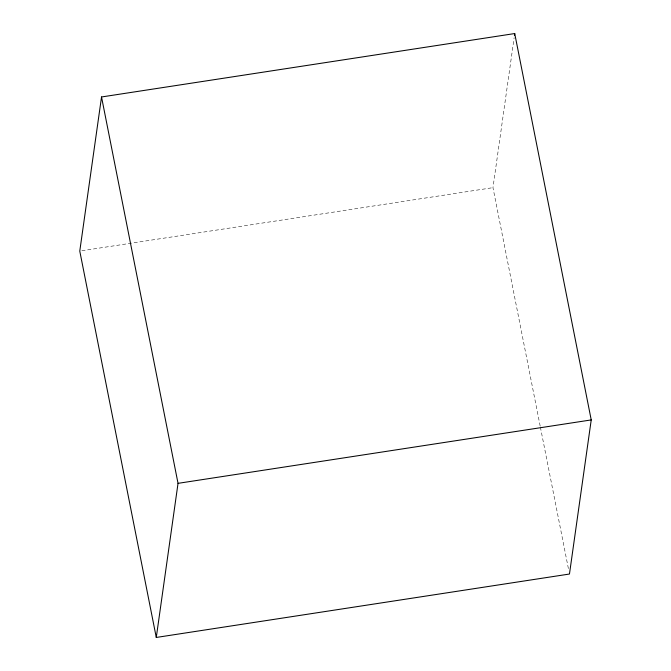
<?xml version="1.0" encoding="UTF-8"?>
<svg xmlns="http://www.w3.org/2000/svg" width="671" height="671" viewBox="0 0 671 671"><rect width="100%" height="100%" fill="white"/><g stroke="black" fill="none" stroke-linecap="round" stroke-linejoin="round"><path stroke-width="0.5" stroke-dasharray="3.35 2.52" d="M540.172 426.06L492.967 187.654L514.145 37.685M81.845 250.761L492.967 187.654M540.373 427.083L568.656 569.914"/><path stroke-width="1.01" d="M101.531 96.968L79.774 251.08L156.276 637.45L569.469 574.032L591.226 419.92L514.724 33.55L101.531 96.968L178.033 483.346L156.276 637.45M514.431 35.622L514.724 33.55M178.033 483.346L591.226 419.92"/></g></svg>
